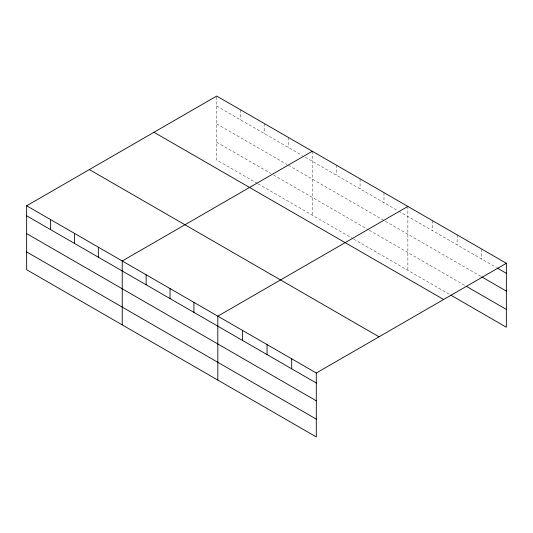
<?xml version="1.0" encoding="UTF-8"?>
<svg xmlns="http://www.w3.org/2000/svg" width="533" height="533" viewBox="0 0 533 533"><rect width="100%" height="100%" fill="white"/><g stroke="black" fill="none" stroke-linecap="round" stroke-linejoin="round"><path stroke-width="0.4" stroke-dasharray="2.67 2" d="M216.698 106.08L302.444 155.589M305.256 157.208L398.031 210.775M398.731 211.181L496.503 267.626M216.698 123.869L286.981 164.45M288.386 165.257L481.026 276.48M216.698 142.198L270.817 173.445M273.629 175.064L368.51 229.843M369.216 230.249L464.849 285.461M257.466 183.519L216.698 159.987L216.698 96.06M258.165 183.925L353.046 238.704M353.752 239.11L449.372 294.316M481.732 249.078L481.732 259.098M457.107 234.86L457.107 244.88M432.49 220.649L432.49 230.669M407.872 206.431L407.872 270.358M383.973 192.633L383.973 202.66M360.075 178.841L360.075 188.862M336.183 165.043L336.183 175.064M312.285 151.245L312.285 215.172M288.386 137.454L288.386 147.474M264.495 123.656L264.495 133.676M240.596 109.858L240.596 119.878"/><path stroke-width="0.8" d="M26.65 205.785L316.302 373.013L316.302 436.94L26.65 269.711L26.65 205.785L216.698 96.06L506.35 263.289L506.35 327.215L450.778 295.129M312.285 151.245L122.237 260.97L122.237 324.897M407.872 206.431L217.817 316.156L217.817 380.082M316.302 373.013L506.35 263.289M497.202 268.032L506.35 273.309M481.732 276.887L506.35 291.098M466.255 286.274L506.35 309.426M153.984 132.271L443.636 299.499M89.364 169.574L379.016 336.803M26.65 215.805L316.302 383.034M26.65 233.594L316.302 400.823M26.65 251.922L316.302 419.151M291.678 358.802L291.678 368.823M267.06 344.585L267.06 354.605M242.442 330.373L242.442 340.394M193.925 302.358L193.925 312.378M170.027 288.566L170.027 298.587M146.129 274.768L146.129 284.789M98.338 247.172L98.338 257.199M74.44 233.381L74.44 243.401M50.548 219.583L50.548 229.603"/></g></svg>
